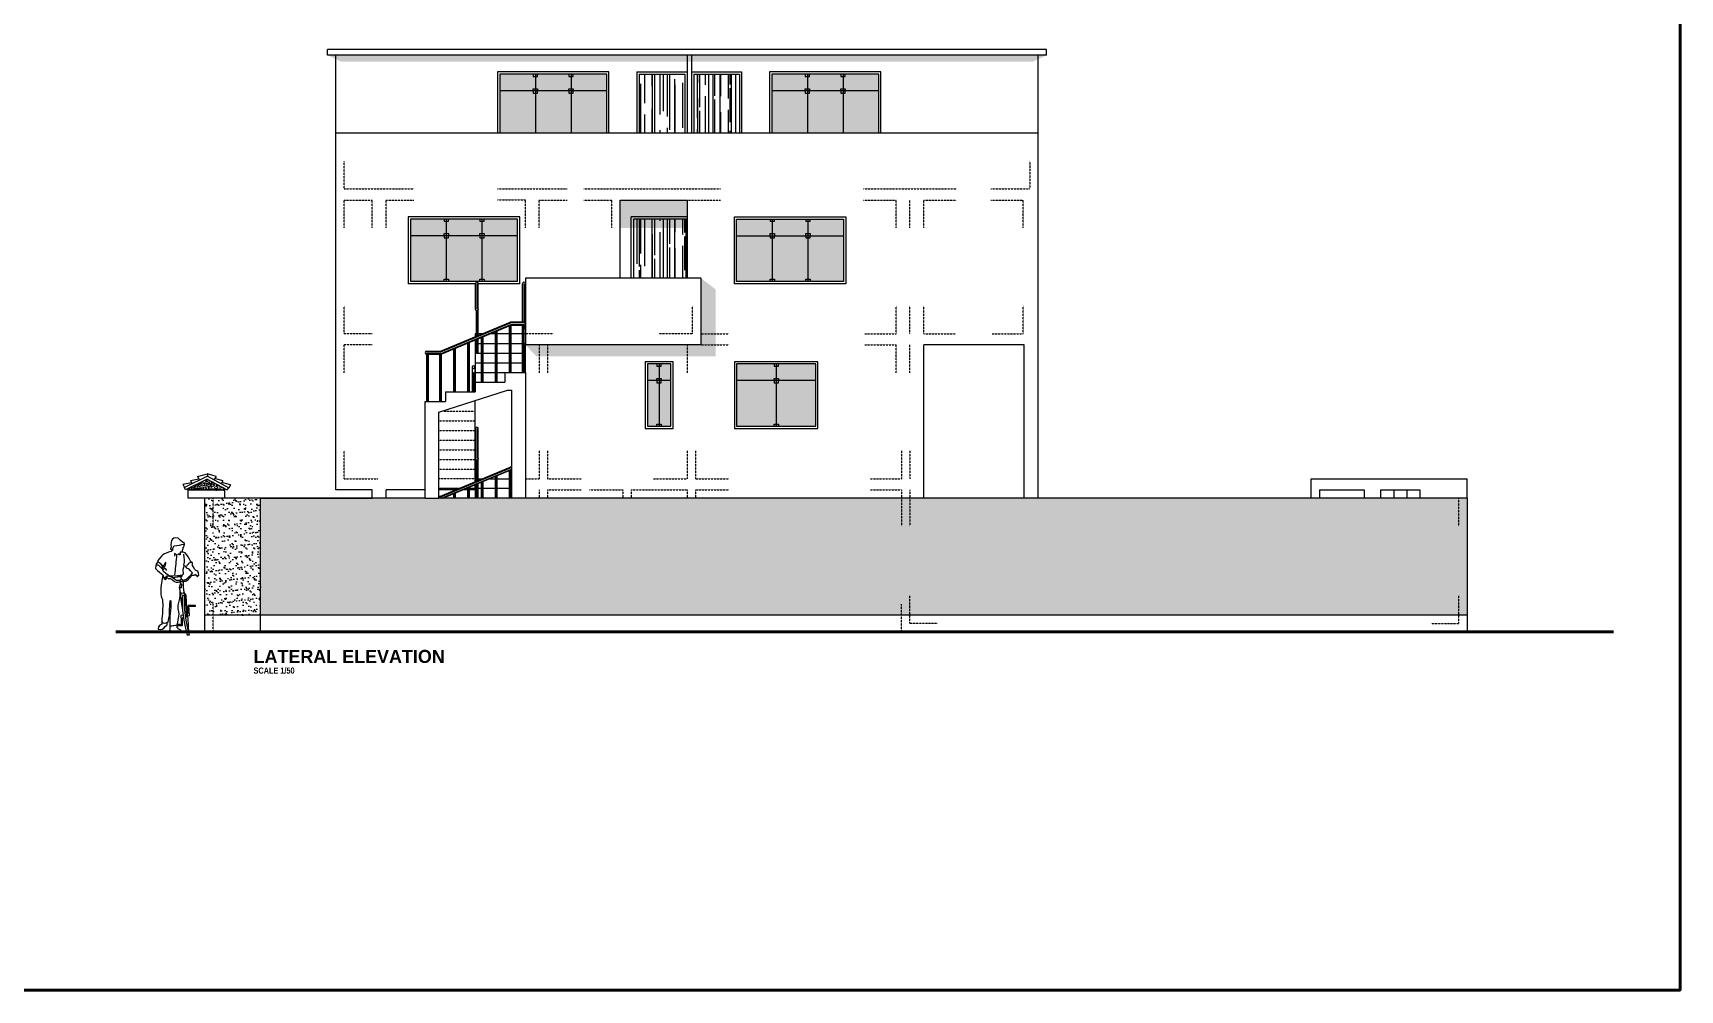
# Model space of a CAD drawing. Header units: millimetres. Extents: x -249630 to 95394, y -188036 to 109963.
# Drawn here: x -81461 to -44522, y 72463 to 93935 of the extents above; entities that cross this region are included whole.
import ezdxf

# ---------------------------------------------------------------- set-up
doc = ezdxf.new("R2010")
doc.units = ezdxf.units.MM
doc.linetypes.add('DASHED2', pattern=[9.525, 6.35, -3.175])
for name, color, linetype in [('02', 2, 'Continuous'), ('04', 4, 'Continuous'), ('05', 5, 'Continuous'), ('Layer1', 2, 'Continuous'), ('Layer11', 30, 'Continuous'), ('Layer2', 8, 'Continuous'), ('Layer3', 3, 'Continuous'), ('Layer8', 8, 'Continuous'), ('SOMBRA', 252, 'Continuous'), ('TEXTOS', 11, 'Continuous'), ('TITULOS', 180, 'Continuous'), ('VEREDA', 1, 'Continuous')]:
    doc.layers.add(name, color=color, linetype=linetype)
doc.layers.add('MUROS', color=6, linetype='Continuous', lineweight=60)
doc.styles.add('DESCRIPCION(E)', font='swisscbi.ttf', dxfattribs={"width": 1.1, "oblique": 15, "height": 0.15})
doc.styles.add('TITULOS(E)', font='swisscbi.ttf', dxfattribs={"oblique": 15, "height": 0.23})
pattern_1 = [(90, (-230894.77, -124783.75), (-254, 558.8), [3810, -508, 1270, -254]), (90, (-231021.77, -124445.93), (-337.82, -254), [762, -83.82, 1524, -190.5]), (90, (-231110.67, -124656.75), (-170.18, 1320.8), [2032, -355.6, 1016, -254])]
pattern_2 = [(37.5, (-230894.77, -124783.75), (-6.00012, 183.52996), [0, -144.78, 0, -161.925, 0, -154.78125]), (7.5, (-230894.77, -124783.75), (168.57123, 268.80941), [0, -78.105, 0, -130.4925, 0, -50.00625]), (327.5, (-231011.93, -124783.75), (296.62214, 0.53894), [0, -47.625, 0, -171.45, 0, -223.8375]), (317.5, (-231011.93, -124783.75), (286.33367, 83.5985), [0, -23.8125, 0, -112.395, 0, -128.5875])]

# ---------------------------------------------------------------- blocks, each defined once
blk = doc.blocks.new('A$C0E6A476C')
at = {"linetype": 'Continuous'}
for points in [[(0.472, 1.483), (0.483, 1.508), (0.488, 1.539), (0.493, 1.545), (0.494, 1.554), (0.495, 1.562), (0.496, 1.571), (0.5, 1.573), (0.504, 1.575), (0.509, 1.576), (0.513, 1.601), (0.519, 1.62), (0.522, 1.64), (0.479, 1.668), (0.442, 1.699), (0.406, 1.732), (0.36, 1.737), (0.326, 1.732), (0.302, 1.716), (0.287, 1.691), (0.279, 1.658), (0.277, 1.619), (0.28, 1.574), (0.275, 1.56), (0.271, 1.547), (0.266, 1.534), (0.282, 1.534), (0.289, 1.536), (0.296, 1.538), (0.303, 1.539), (0.303, 1.531), (0.303, 1.522), (0.303, 1.513), (0.297, 1.512), (0.291, 1.51), (0.285, 1.508), (0.284, 1.503), (0.283, 1.497), (0.282, 1.492), (0.23, 1.48), (0.19, 1.467), (0.158, 1.452), (0.131, 1.433), (0.105, 1.408), (0.076, 1.376), (0.042, 1.334), (0.041, 1.325), (0.04, 1.317), (0.039, 1.308), (0.014, 1.274), (0.003, 1.237), (0, 1.192), (0.017, 1.172), (0.036, 1.153), (0.07, 1.123), (0.132, 1.073), (0.126, 1.042), (0.119, 1.008), (0.113, 0.97), (0.107, 0.93), (0.101, 0.889), (0.097, 0.847), (0.095, 0.805), (0.095, 0.765), (0.097, 0.726), (0.103, 0.691), (0.113, 0.659), (0.126, 0.633), (0.128, 0.591), (0.129, 0.55), (0.129, 0.508), (0.128, 0.465), (0.126, 0.422), (0.123, 0.379), (0.12, 0.336), (0.116, 0.293), (0.111, 0.251), (0.114, 0.236), (0.114, 0.213), (0.111, 0.193), (0.077, 0.174), (0.052, 0.142), (0.045, 0.103), (0.086, 0.092), (0.119, 0.099), (0.147, 0.12), (0.173, 0.146), (0.203, 0.172), (0.206, 0.187), (0.208, 0.203), (0.211, 0.219), (0.216, 0.221), (0.221, 0.224), (0.227, 0.227), (0.233, 0.26), (0.239, 0.294), (0.245, 0.327), (0.25, 0.332), (0.25, 0.377), (0.251, 0.42), (0.253, 0.463), (0.255, 0.505), (0.258, 0.547), (0.262, 0.59), (0.264, 0.613), (0.274, 0.607), (0.275, 0.582), (0.276, 0.557), (0.277, 0.532), (0.272, 0.511), (0.272, 0.483), (0.27, 0.44), (0.265, 0.387), (0.259, 0.332), (0.256, 0.327), (0.257, 0.23), (0.258, 0.169), (0.257, 0.131), (0.256, 0.106), (0.253, 0.082), (0.293, 0.069), (0.335, 0.057), (0.377, 0.048), (0.421, 0.047), (0.464, 0.056), (0.453, 0.084), (0.432, 0.097), (0.403, 0.108), (0.405, 0.112), (0.407, 0.115), (0.409, 0.119), (0.401, 0.12), (0.394, 0.122), (0.388, 0.124), (0.388, 0.133), (0.388, 0.142), (0.388, 0.151), (0.393, 0.195), (0.405, 0.263), (0.426, 0.367), (0.417, 0.413), (0.408, 0.465), (0.409, 0.53), (0.414, 0.558), (0.437, 0.651), (0.443, 0.698), (0.445, 0.748), (0.442, 0.794), (0.436, 0.813), (0.428, 0.85), (0.444, 0.89), (0.455, 0.919)], [(0.303, 1.539), (0.316, 1.558), (0.324, 1.578), (0.33, 1.588), (0.34, 1.595), (0.384, 1.602), (0.428, 1.61), (0.474, 1.62), (0.519, 1.629)], [(0.664, 1.289), (0.635, 1.31), (0.611, 1.355), (0.586, 1.396), (0.56, 1.435), (0.532, 1.473), (0.494, 1.481), (0.472, 1.483), (0.445, 1.481), (0.443, 1.467), (0.442, 1.452), (0.44, 1.437), (0.436, 1.437), (0.433, 1.437), (0.43, 1.437), (0.428, 1.443), (0.426, 1.449), (0.424, 1.455), (0.409, 1.449), (0.401, 1.443), (0.393, 1.429)], [(0.229, 1.067), (0.183, 1.101), (0.143, 1.136), (0.119, 1.181), (0.099, 1.199), (0.075, 1.227), (0.056, 1.247), (0.043, 1.249), (0.031, 1.252), (0.018, 1.255)], [(0.119, 1.244), (0.095, 1.272), (0.068, 1.289), (0.045, 1.308)], [(0.124, 1.181), (0.137, 1.215), (0.141, 1.232), (0.142, 1.247), (0.137, 1.246), (0.132, 1.245), (0.126, 1.244), (0.12, 1.232), (0.114, 1.22), (0.108, 1.207)], [(0.203, 1.154), (0.188, 1.169), (0.173, 1.183), (0.158, 1.197), (0.15, 1.185), (0.142, 1.172), (0.134, 1.16)], [(0.158, 1.205), (0.177, 1.257), (0.184, 1.282), (0.185, 1.3), (0.175, 1.292), (0.162, 1.27), (0.151, 1.244)], [(0.224, 1.01), (0.265, 1.008), (0.305, 0.985), (0.343, 0.957), (0.372, 0.944), (0.39, 0.946), (0.409, 0.947), (0.427, 0.949), (0.493, 0.959), (0.51, 0.961), (0.528, 0.963), (0.546, 0.965), (0.57, 0.978), (0.585, 0.989), (0.598, 1.007), (0.656, 1.068), (0.66, 1.068), (0.685, 1.072), (0.709, 1.075), (0.709, 1.079), (0.709, 1.083), (0.709, 1.086), (0.719, 1.08), (0.725, 1.072), (0.741, 1.067), (0.742, 1.06), (0.744, 1.052), (0.746, 1.044), (0.751, 1.044), (0.774, 1.071), (0.773, 1.107), (0.762, 1.139), (0.723, 1.152), (0.702, 1.177), (0.687, 1.208), (0.664, 1.242), (0.664, 1.258), (0.664, 1.274), (0.664, 1.289), (0.636, 1.296), (0.618, 1.289), (0.593, 1.281), (0.584, 1.264), (0.568, 1.249), (0.556, 1.223)], [(0.348, 1.073), (0.352, 1.113), (0.356, 1.152), (0.36, 1.192), (0.364, 1.232), (0.368, 1.272), (0.372, 1.312), (0.377, 1.352), (0.381, 1.392), (0.385, 1.431), (0.371, 1.44), (0.357, 1.449), (0.343, 1.458), (0.339, 1.451), (0.338, 1.439), (0.34, 1.413)], [(0.488, 0.981), (0.52, 0.987), (0.538, 0.992), (0.556, 0.999), (0.592, 1.033), (0.64, 1.077), (0.664, 1.113), (0.644, 1.129), (0.629, 1.145), (0.606, 1.175), (0.564, 1.198), (0.541, 1.226), (0.509, 1.244), (0.503, 1.21), (0.498, 1.192), (0.49, 1.173), (0.492, 1.144), (0.494, 1.115), (0.496, 1.086), (0.478, 1.071), (0.462, 1.066), (0.44, 1.065), (0.44, 1.06), (0.44, 1.054), (0.44, 1.049)], [(0.509, 1.249), (0.521, 1.302), (0.522, 1.347), (0.516, 1.392), (0.509, 1.445)], [(0.132, 1.073), (0.14, 1.065), (0.142, 1.036), (0.156, 1.007), (0.18, 0.992), (0.186, 0.996), (0.164, 1.012), (0.161, 1.032), (0.169, 1.013), (0.189, 1), (0.193, 1.005), (0.178, 1.015), (0.17, 1.036), (0.181, 1.018), (0.199, 1.009), (0.205, 1.015), (0.185, 1.025), (0.182, 1.042), (0.192, 1.025), (0.207, 1.019), (0.212, 1.023), (0.195, 1.034), (0.195, 1.054), (0.198, 1.06), (0.213, 1.054)], [(0.44, 0.976), (0.419, 0.975), (0.398, 0.974), (0.377, 0.973), (0.338, 0.999), (0.296, 1.027), (0.254, 1.048), (0.213, 1.054)], [(0.229, 1.067), (0.245, 1.061), (0.262, 1.05), (0.262, 1.044)], [(0.245, 1.061), (0.256, 1.06), (0.275, 1.058), (0.311, 1.059), (0.393, 1.065), (0.398, 1.065), (0.41, 1.065), (0.422, 1.065), (0.435, 1.065)], [(0.296, 1.027), (0.345, 1.032), (0.395, 1.041), (0.451, 1.044), (0.458, 1.007), (0.458, 0.986)], [(0.427, 0.949), (0.467, 0.907), (0.461, 0.838)], [(0.435, 1.065), (0.44, 1.065)], [(0.488, 0.981), (0.483, 0.986), (0.449, 0.986), (0.44, 0.976), (0.451, 0.957), (0.483, 0.955), (0.488, 0.981)], [(0.451, 1.044), (0.479, 1.052), (0.478, 1.071)], [(0.493, 0.959), (0.498, 0.853), (0.51, 0.766)], [(0.461, 0.838), (0.431, 0.857)], [(0.457, 0.757), (0.443, 0.698), (0.486, 0.442)], [(0.457, 0.757), (0.444, 0.766)], [(0.481, 0.535), (0.454, 0.698), (0.465, 0.748), (0.505, 0.755), (0.538, 0.704), (0.556, 0.331), (0.567, 0.331), (0.549, 0.708), (0.51, 0.766)], [(0.596, 0.049), (0.587, 0.286), (0.525, 0.707)], [(0.495, 0.354), (0.457, 0.345), (0.467, 0.169), (0.485, 0.167), (0.484, 0.287), (0.488, 0.311), (0.5, 0.311)], [(0.578, 0.341), (0.609, 0.348), (0.598, 0.525), (0.581, 0.527), (0.582, 0.406), (0.578, 0.382), (0.573, 0.382)], [(0.211, 0.219), (0.185, 0.206), (0.157, 0.204), (0.133, 0.213), (0.129, 0.221), (0.114, 0.224)], [(0.39, 0.179), (0.361, 0.169), (0.328, 0.161), (0.315, 0.159), (0.291, 0.156), (0.257, 0.152)], [(0.392, 0.188), (0.462, 0.188), (0.462, 0.159), (0.389, 0.159)]]:
    blk.add_lwpolyline(points, dxfattribs=at)
blk.add_lwpolyline([(0.483, 0.704, 0.08323), (0.566, 0), (0.61, 0, -0.085326), (0.525, 0.707)], format="xyb", close=True, dxfattribs=at)
blk.add_lwpolyline([(0.604, 0.534), (0.714, 0.534), (0.714, 0.506), (0.604, 0.506)], close=True, dxfattribs=at)

msp = doc.modelspace()

# ---------------------------------------------------------------- hatches: boundary and pattern name
at = {"layer": 'Layer2'}
h = msp.add_hatch(dxfattribs=at)
h.set_pattern_fill('AR-RROOF', color=256, scale=10, angle=90, style=0)
h.set_pattern_definition(pattern_1)
h.paths.add_polyline_path([(-66842.242, 93009.848), (-67867.242, 93009.848), (-67867.242, 91684.848), (-66842.242, 91684.848)])
h.paths.add_polyline_path([(-66642.242, 91684.848), (-65617.242, 91684.848), (-65617.242, 93009.848), (-66642.242, 93009.848)])
h = msp.add_hatch(dxfattribs=at)
h.set_pattern_fill('AR-RROOF', color=256, scale=10, angle=90, style=0)
h.set_pattern_definition(pattern_1)
h.paths.add_polyline_path([(-66792.242, 89759.848), (-67992.242, 89759.848), (-67992.242, 88434.848), (-66792.242, 88434.848)])
h = msp.add_hatch(dxfattribs=at)
h.set_pattern_fill('AR-CONC', color=256, scale=0.5, style=0)
h.set_pattern_definition([(50, (-230894.774, -124783.75), (91.092334, -7.969543), [9.525, -104.775]), (355, (-230894.77, -124783.75), (-17.621413, 95.52832), [7.62, -83.82]), (100.451, (-230887.18, -124784.41), (73.47125, 87.558344), [8.095, -89.045]), (46.1842, (-230894.77, -124758.35), (135.53952, -21.021164), [14.2875, -157.1625]), (96.6356, (-230883.48, -124760.1), (118.70212, 123.71278), [12.1425, -133.5675]), (351.184, (-230894.77, -124758.35), (118.7023, 123.71256), [11.43, -125.73]), (21, (-230882.074, -124764.7), (75.80744, -51.13276), [9.525, -104.775]), (326, (-230882.07, -124764.7), (30.901014, 92.093983), [7.62, -83.82]), (71.4514, (-230875.76, -124768.96), (106.708245, 40.96143), [8.095, -89.045]), (37.5, (-230894.774, -124783.747), (1.5443016, 42.2775194), [0, -82.804, 0, -85.09, 0, -84.1375]), (7.5, (-230894.774, -124783.747), (33.409831, 50.0902874), [0, -48.514, 0, -80.899, 0, -32.0675]), (327.5, (-230923.095, -124783.747), (67.7952976, -2.864372), [0, -31.75, 0, -99.06, 0, -131.445]), (317.5, (-230935.795, -124783.747), (74.064591, 12.713246), [0, -41.275, 0, -65.786, 0, -93.345])])
h.paths.add_polyline_path([(-77550.235, 83924.599), (-77979.742, 83714.027), (-77979.742, 83679.051), (-77167.242, 83679.051), (-77167.242, 83716.152)])
h = msp.add_hatch(dxfattribs=at)
h.set_pattern_fill('AR-SAND', color=256, scale=3.75, style=0)
h.set_pattern_definition(pattern_2)
h.paths.add_polyline_path([(-76354.742, 83497.348), (-77604.742, 83497.348), (-77604.742, 80872.348), (-76354.742, 80872.348)])
h = msp.add_hatch(dxfattribs=at)
h.set_pattern_fill('AR-SAND', color=256, scale=3.75, style=0)
h.set_pattern_definition(pattern_2)
h.paths.add_polyline_path([(-49292.242, 83497.348), (-76354.742, 83497.348), (-76354.742, 80872.348), (-49292.242, 80872.348)])
at = {"layer": 'SOMBRA'}
for color, points in [(252, [(-58729.742, 93434.848), (-74854.742, 93434.848), (-74549.653, 93291.745), (-59034.831, 93291.745)]), (256, [(-66792.242, 90184.848), (-68292.242, 90184.848), (-68292.242, 89559.848), (-66792.242, 89559.848)])]:
    msp.add_hatch(color=color, dxfattribs=at).paths.add_polyline_path(points)
h = msp.add_hatch(color=8, dxfattribs=at)
h.set_gradient(color1=(122, 133, 132), one_color=1, tint=1, name='INVCURVED')
h.paths.add_polyline_path([(-70192.242, 93009.848), (-70992.242, 93009.848), (-70992.242, 91684.848), (-70192.242, 91684.848)])
h.paths.add_polyline_path([(-69392.242, 93009.848), (-70192.242, 93009.848), (-70192.242, 91684.848), (-69392.242, 91684.848)])
h.paths.add_polyline_path([(-68592.242, 93009.848), (-69392.242, 93009.848), (-69392.242, 91684.848), (-68592.242, 91684.848)])
h = msp.add_hatch(color=8, dxfattribs=at)
h.set_gradient(color1=(122, 133, 132), one_color=1, tint=1, name='INVCURVED')
h.paths.add_polyline_path([(-64092.242, 93009.848), (-64892.242, 93009.848), (-64892.242, 91684.848), (-64092.242, 91684.848)])
h.paths.add_polyline_path([(-63292.242, 93009.848), (-64092.242, 93009.848), (-64092.242, 91684.848), (-63292.242, 91684.848)])
h.paths.add_polyline_path([(-62492.242, 93009.848), (-63292.242, 93009.848), (-63292.242, 91684.848), (-62492.242, 91684.848)])
h = msp.add_hatch(color=8, dxfattribs=at)
h.set_gradient(color1=(122, 133, 132), one_color=1, tint=1, name='INVCURVED')
h.paths.add_polyline_path([(-72240.992, 89384.848), (-72240.992, 89433.598), (-72192.242, 89433.598), (-72192.242, 89711.098), (-72240.992, 89711.098), (-72240.992, 89759.848), (-72992.242, 89759.848), (-72992.242, 89384.848)])
h.paths.add_polyline_path([(-71440.992, 89384.848), (-71440.992, 89433.598), (-71392.242, 89433.598), (-71392.242, 89711.098), (-71440.992, 89711.098), (-71440.992, 89759.848), (-72143.492, 89759.848), (-72143.492, 89711.098), (-72192.242, 89711.098), (-72192.242, 89433.598), (-72143.492, 89433.598), (-72143.492, 89384.848)])
h.paths.add_polyline_path([(-70592.242, 89384.848), (-70592.242, 89759.848), (-71343.492, 89759.848), (-71343.492, 89711.098), (-71392.242, 89711.098), (-71392.242, 89433.598), (-71343.492, 89433.598), (-71343.492, 89384.848)])
h.paths.add_polyline_path([(-71392.242, 88408.598), (-71343.492, 88408.598), (-71343.492, 88359.848), (-70592.242, 88359.848), (-70592.242, 89384.848), (-71343.492, 89384.848), (-71343.492, 89336.098), (-71392.242, 89336.098)])
h.paths.add_polyline_path([(-71392.242, 89336.098), (-71440.992, 89336.098), (-71440.992, 89384.848), (-72143.492, 89384.848), (-72143.492, 89336.098), (-72192.242, 89336.098), (-72192.242, 88408.598), (-72143.492, 88408.598), (-72143.492, 88359.848), (-71440.992, 88359.848), (-71440.992, 88408.598), (-71392.242, 88408.598)])
h.paths.add_polyline_path([(-72992.242, 88359.848), (-72240.992, 88359.848), (-72240.992, 88408.598), (-72192.242, 88408.598), (-72192.242, 89336.098), (-72240.992, 89336.098), (-72240.992, 89384.848), (-72992.242, 89384.848)])
h = msp.add_hatch(color=8, dxfattribs=at)
h.set_gradient(color1=(122, 133, 132), one_color=1, tint=1, name='INVCURVED')
h.paths.add_polyline_path([(-64879.742, 89759.848), (-65679.742, 89759.848), (-65679.742, 88359.848), (-64879.742, 88359.848)])
h.paths.add_polyline_path([(-64079.742, 89759.848), (-64879.742, 89759.848), (-64879.742, 88359.848), (-64079.742, 88359.848)])
h.paths.add_polyline_path([(-63279.742, 89759.848), (-64079.742, 89759.848), (-64079.742, 88359.848), (-63279.742, 88359.848)])
h = msp.add_hatch(color=256, dxfattribs=at)
h.paths.add_polyline_path([(-66149.864, 88181.829), (-66479.742, 88434.848), (-66479.742, 87184.848), (-66149.864, 87184.848)])
h.paths.add_polyline_path([(-66149.864, 87184.848), (-66479.742, 87184.848), (-66479.742, 86934.848), (-66149.864, 86934.848)])
h.paths.add_polyline_path([(-66149.864, 86934.848), (-66479.742, 86934.848), (-66792.242, 86934.848), (-66792.242, 86681.829), (-66149.864, 86681.829)])
h.paths.add_polyline_path([(-66792.242, 86934.848), (-69917.242, 86934.848), (-69917.242, 86681.829), (-66792.242, 86681.829)])
h.paths.add_polyline_path([(-69917.242, 86934.848), (-70104.742, 86934.848), (-70104.742, 86681.829), (-69917.242, 86681.829)])
h.paths.add_polyline_path([(-70104.742, 86934.848), (-70417.242, 86934.848), (-70168.464, 86681.829), (-70104.742, 86681.829)])
h = msp.add_hatch(color=8, dxfattribs=at)
h.set_gradient(color1=(122, 133, 132), one_color=1, tint=1, name='INVCURVED')
h.paths.add_polyline_path([(-67417.242, 86509.848), (-67679.742, 86509.848), (-67679.742, 85109.848), (-67417.242, 85109.848)])
h.paths.add_polyline_path([(-67154.742, 86509.848), (-67417.242, 86509.848), (-67417.242, 85109.848), (-67154.742, 85109.848)])
h = msp.add_hatch(color=8, dxfattribs=at)
h.set_gradient(color1=(122, 133, 132), one_color=1, tint=1, name='INVCURVED')
h.paths.add_polyline_path([(-64792.242, 86509.848), (-65679.742, 86509.848), (-65679.742, 85109.848), (-64792.242, 85109.848)])
h.paths.add_polyline_path([(-63904.742, 86509.848), (-64792.242, 86509.848), (-64792.242, 85109.848), (-63904.742, 85109.848)])

# ---------------------------------------------------------------- linework, layer by layer
at = {"layer": '02'}
for points in [[(-71523.492, 87184.848), (-71542.242, 87184.848), (-71542.242, 87115.581)], [(-71375.735, 87184.848), (-71485.992, 87184.848)], [(-71085.992, 87184.848), (-71213.013, 87184.848)], [(-70773.492, 87184.848), (-71048.492, 87184.848)], [(-70479.742, 87184.848), (-70735.992, 87184.848)], [(-70417.242, 87184.848), (-70442.242, 87184.848)], [(-71542.242, 87047.889), (-71542.242, 86990.581)], [(-71542.242, 86990.581), (-71542.242, 86101.514)], [(-71542.242, 86968.181), (-71523.492, 86968.181)], [(-71485.992, 86968.181), (-71398.492, 86968.181)], [(-71360.992, 86968.181), (-71085.992, 86968.181)], [(-71048.492, 86968.181), (-70773.492, 86968.181)], [(-70735.992, 86968.181), (-70479.742, 86968.181)], [(-70442.242, 86968.181), (-70417.242, 86968.181)], [(-70417.242, 86318.181), (-70417.242, 86934.848)], [(-71542.242, 86751.514), (-71398.492, 86751.514)], [(-71542.242, 86534.848), (-71398.492, 86534.848)], [(-71360.992, 86751.514), (-71085.992, 86751.514)], [(-71360.992, 86534.848), (-71085.992, 86534.848)], [(-71048.492, 86751.514), (-70773.492, 86751.514)], [(-71048.492, 86534.848), (-70773.492, 86534.848)], [(-70735.992, 86751.514), (-70479.742, 86751.514)], [(-70735.992, 86534.848), (-70479.742, 86534.848)], [(-70442.242, 86751.514), (-70417.242, 86751.514)], [(-70442.242, 86534.848), (-70417.242, 86534.848)], [(-71542.242, 86318.181), (-71398.492, 86318.181)], [(-71360.992, 86318.181), (-71085.992, 86318.181)], [(-71048.492, 86318.181), (-70874.273, 86318.181)]]:
    msp.add_lwpolyline(points, dxfattribs=at)
at = {"layer": '04'}
for p, q in [((-74667.242, 86934.848), (-74667.242, 91684.848)), ((-58917.242, 87184.848), (-58917.242, 91684.848)), ((-74667.242, 85247.348), (-74667.242, 86934.848)), ((-61479.742, 83497.348), (-61479.742, 86934.848)), ((-59229.742, 83497.348), (-59229.742, 86934.848)), ((-58917.242, 83497.348), (-58917.242, 86934.848)), ((-74667.242, 83684.848), (-74667.242, 85247.348)), ((-73854.742, 83497.348), (-73854.742, 83684.848)), ((-73542.242, 83497.348), (-73542.242, 83684.848))]:
    msp.add_line(p, q, dxfattribs=at)
for points in [[(-58917.242, 91684.848), (-74667.242, 91684.848)], [(-68292.242, 88434.848), (-68292.242, 90184.848), (-66792.242, 90184.848), (-66792.242, 88434.848)], [(-68292.242, 89559.848), (-68292.242, 90184.848)], [(-68292.242, 90184.848), (-67667.242, 90184.848)], [(-58917.242, 86934.848), (-58917.242, 87184.848)], [(-59229.742, 86934.848), (-61479.742, 86934.848)], [(-76354.742, 83497.348), (-77604.742, 83497.348)], [(-73854.742, 83684.848), (-74667.242, 83684.848)], [(-72667.242, 83684.848), (-73542.242, 83684.848)], [(-71976.697, 83684.848), (-72354.742, 83684.848)], [(-71710.992, 83684.848), (-71813.975, 83684.848)], [(-71542.242, 83684.848), (-71673.492, 83684.848)]]:
    msp.add_lwpolyline(points, dxfattribs=at)
at = {"layer": '05'}
for p, q in [((-76354.742, 83497.348), (-73854.742, 83497.348)), ((-72667.242, 83497.348), (-76354.742, 83497.348)), ((-70729.742, 83497.348), (-72354.742, 83497.348)), ((-49292.242, 83497.348), (-70417.242, 83497.348))]:
    msp.add_line(p, q, dxfattribs=at)
for points in [[(-66479.742, 88434.848), (-66479.742, 86934.848), (-70417.242, 86934.848)], [(-66479.742, 88434.848), (-70417.242, 88434.848)], [(-70417.242, 88434.848), (-70417.242, 86934.848)], [(-66479.742, 88434.848), (-66479.742, 86934.848)], [(-71542.242, 86101.514), (-70874.273, 86101.514)], [(-71542.242, 86101.514), (-71542.242, 85884.848)], [(-70874.273, 86318.181), (-70874.273, 86101.514)], [(-70874.273, 86318.181), (-70417.242, 86318.181)], [(-70417.242, 86318.181), (-70417.242, 83497.348)], [(-72354.742, 83497.348), (-72354.742, 85424.183), (-70816.422, 85923.162)], [(-72210.211, 85884.848), (-71542.242, 85884.848)], [(-72210.211, 85884.848), (-72210.211, 85668.181)], [(-70816.422, 85923.162), (-70729.742, 85923.162), (-70729.742, 83497.348)], [(-72667.242, 83497.348), (-72667.242, 85668.181)], [(-72667.242, 85668.181), (-72210.211, 85668.181)], [(-49292.242, 83497.348), (-49292.242, 80497.348)]]:
    msp.add_lwpolyline(points, dxfattribs=at)
at = {"layer": 'Layer1'}
for p, q in [((-74667.242, 91684.848), (-74667.242, 93434.848)), ((-66792.242, 93434.848), (-66792.242, 91684.848)), ((-66692.242, 93434.848), (-66692.242, 91684.848)), ((-68542.242, 93059.848), (-71042.242, 93059.848)), ((-71042.242, 93059.848), (-71042.242, 91684.848)), ((-68542.242, 91684.848), (-68542.242, 93059.848)), ((-67917.242, 93059.848), (-67917.242, 91684.848)), ((-65567.242, 93059.848), (-65567.242, 91684.848)), ((-62442.242, 93059.848), (-64942.242, 93059.848)), ((-64942.242, 93059.848), (-64942.242, 91684.848)), ((-62442.242, 91684.848), (-62442.242, 93059.848)), ((-70542.242, 89809.848), (-73042.242, 89809.848)), ((-73042.242, 89809.848), (-73042.242, 88309.848)), ((-70542.242, 88309.848), (-70542.242, 89809.848)), ((-65729.742, 88309.848), (-65729.742, 89809.848)), ((-65729.742, 89809.848), (-63229.742, 89809.848)), ((-63229.742, 89809.848), (-63229.742, 88309.848)), ((-71535.992, 88309.848), (-73042.242, 88309.848)), ((-70542.242, 88309.848), (-71473.492, 88309.848)), ((-63229.742, 88309.848), (-65729.742, 88309.848)), ((-67104.742, 86559.848), (-67729.742, 86559.848)), ((-67729.742, 86559.848), (-67729.742, 85059.848)), ((-67104.742, 85059.848), (-67104.742, 86559.848)), ((-63854.742, 86559.848), (-65729.742, 86559.848)), ((-65729.742, 86559.848), (-65729.742, 85059.848)), ((-63854.742, 85059.848), (-63854.742, 86559.848)), ((-67729.742, 85059.848), (-67104.742, 85059.848)), ((-65729.742, 85059.848), (-63854.742, 85059.848))]:
    msp.add_line(p, q, dxfattribs=at)
for points in [[(-58917.242, 91684.848), (-58917.242, 93434.848)], [(-67917.242, 93059.848), (-66792.242, 93059.848)], [(-66692.242, 93059.848), (-65567.242, 93059.848)], [(-74567.242, 91684.848), (-74667.242, 91684.848)], [(-58917.242, 91684.848), (-59017.242, 91684.848)], [(-68042.242, 88434.848), (-68042.242, 89809.848)], [(-66792.242, 89809.848), (-68042.242, 89809.848)]]:
    msp.add_lwpolyline(points, dxfattribs=at)
at = {"layer": 'Layer11'}
for p, q in [((-72317.242, 86793.181), (-70754.742, 87443.181)), ((-72304.76, 86730.681), (-70742.26, 87380.681)), ((-70742.26, 87380.681), (-70448.492, 87380.681)), ((-72635.992, 86793.181), (-72317.242, 86793.181)), ((-72635.992, 86730.681), (-72304.76, 86730.681)), ((-72629.742, 85668.181), (-72629.742, 86730.681)), ((-72592.242, 85668.181), (-72592.242, 86730.681)), ((-72335.992, 85668.181), (-72335.992, 86730.681))]:
    msp.add_line(p, q, dxfattribs=at)
for points in [[(-71085.992, 86101.514), (-71085.992, 87237.689)], [(-71048.492, 86101.514), (-71048.492, 87253.289)], [(-70773.492, 86318.181), (-70773.492, 87367.689)], [(-70448.492, 87443.181), (-70754.742, 87443.181)], [(-70735.992, 86318.181), (-70735.992, 87380.681)], [(-70479.742, 86318.181), (-70479.742, 87380.681)], [(-70442.242, 86318.181), (-70442.242, 87380.681)], [(-72023.492, 85884.848), (-72023.492, 86847.689)], [(-71985.992, 85884.848), (-71985.992, 86863.289)], [(-71710.992, 85884.848), (-71710.992, 86977.689)], [(-71673.492, 85884.848), (-71673.492, 86993.289)], [(-71398.492, 86101.514), (-71398.492, 87107.689)], [(-71360.992, 86101.514), (-71360.992, 87123.289)], [(-72298.492, 85668.181), (-72298.492, 86733.289)], [(-72354.742, 83543.181), (-72317.242, 83543.181), (-70754.742, 84193.181)], [(-72264.696, 83497.348), (-70742.26, 84130.681), (-70729.742, 84130.681)], [(-71398.492, 83497.348), (-71398.492, 83857.689)], [(-71360.992, 83497.348), (-71360.992, 83873.289)], [(-71085.992, 83497.348), (-71085.992, 83987.689)], [(-71048.492, 83497.348), (-71048.492, 84003.289)], [(-70773.492, 83497.348), (-70773.492, 84117.689)], [(-70729.742, 84193.181), (-70754.742, 84193.181)], [(-70735.992, 83497.348), (-70735.992, 84130.681)], [(-72023.492, 83497.348), (-72023.492, 83597.689)], [(-71985.992, 83497.348), (-71985.992, 83613.289)], [(-71710.992, 83497.348), (-71710.992, 83727.689)], [(-71673.492, 83497.348), (-71673.492, 83743.289)]]:
    msp.add_lwpolyline(points, dxfattribs=at)
for centre, start, end in [((-70448.492, 87411.931), 270, 90), ((-72635.992, 86761.931), 90, 270)]:
    msp.add_arc(centre, 31.25, start, end, dxfattribs=at)
at = {"layer": 'Layer2'}
for p, q in [((-72312.441, 86781.64), (-70749.941, 87431.64)), ((-72307.257, 86743.181), (-70744.757, 87393.181)), ((-70744.757, 87393.181), (-70448.492, 87393.181)), ((-72635.992, 86780.681), (-72317.242, 86780.681)), ((-72635.992, 86743.181), (-72307.257, 86743.181)), ((-72610.992, 85668.181), (-72610.992, 86730.681)), ((-77548.837, 83990.199), (-78064.918, 83737.184)), ((-77550.235, 83924.599), (-78039.26, 83684.848)), ((-77928.418, 83893.076), (-77742.635, 83931.484)), ((-77928.418, 83893.076), (-77893.251, 83821.346)), ((-77769.198, 83980.659), (-77548.201, 84040.532)), ((-77769.198, 83980.659), (-77727.134, 83902.787)), ((-77550.235, 83924.599), (-77107.576, 83683.679)), ((-77548.837, 83990.199), (-77071.209, 83730.247)), ((-77548.201, 84040.532), (-77548.296, 83990.465)), ((-77355.259, 83984.193), (-77548.201, 84040.532)), ((-77355.259, 83984.193), (-77400.359, 83908.039)), ((-77199.615, 83890.402), (-77383.739, 83936.103)), ((-77199.615, 83890.402), (-77237.581, 83820.114)), ((-78098.203, 83809.837), (-77906.989, 83849.367)), ((-78098.203, 83809.837), (-78063.036, 83738.106)), ((-78039.26, 83684.848), (-78064.918, 83737.184)), ((-77979.742, 83497.348), (-77979.742, 83714.027)), ((-77604.742, 83497.348), (-77979.742, 83497.348)), ((-77033.242, 83800.535), (-77222.75, 83847.572)), ((-77167.242, 83716.152), (-77167.242, 83497.348)), ((-77106.664, 83684.848), (-77071.209, 83730.247)), ((-77033.242, 83800.535), (-77071.209, 83730.247))]:
    msp.add_line(p, q, dxfattribs=at)
for points in [[(-71523.492, 87761.931), (-71523.492, 88309.848)], [(-71486.434, 87762.256), (-71485.992, 88309.856)], [(-70467.242, 87443.181), (-70467.242, 88309.848)], [(-70429.742, 87436.931), (-70429.742, 88309.848)], [(-71504.742, 87705.681), (-71504.742, 87131.181)], [(-71067.242, 86101.514), (-71067.242, 87245.489)], [(-70448.492, 87430.681), (-70754.742, 87430.681)], [(-70754.742, 86318.181), (-70754.742, 87375.489)], [(-70460.992, 86318.181), (-70460.992, 87380.681)], [(-72004.742, 85884.848), (-72004.742, 86855.489)], [(-71692.242, 85884.848), (-71692.242, 86985.489)], [(-71504.742, 87063.489), (-71504.742, 86751.514)], [(-71379.742, 86101.514), (-71379.742, 87115.489)], [(-72317.242, 85668.181), (-72317.242, 86730.681)], [(-71579.742, 86290.377), (-71579.742, 85884.848)], [(-71523.492, 84403.598), (-71523.492, 85059.848)], [(-71486.434, 84403.923), (-71485.992, 85059.856)], [(-71504.742, 84347.348), (-71504.742, 83881.181)], [(-72354.742, 83530.681), (-72314.745, 83530.681), (-70749.941, 84181.64)], [(-72297.241, 83497.348), (-70744.757, 84143.181), (-70729.742, 84143.181)], [(-71379.742, 83497.348), (-71379.742, 83865.489)], [(-71067.242, 83497.348), (-71067.242, 83995.489)], [(-70729.742, 84180.681), (-70754.742, 84180.681)], [(-70754.742, 83497.348), (-70754.742, 84125.489)], [(-77167.242, 83679.051), (-77979.742, 83679.051)], [(-72004.742, 83497.348), (-72004.742, 83605.489)], [(-71692.242, 83497.348), (-71692.242, 83735.489)], [(-71504.742, 83813.489), (-71504.742, 83501.514)]]:
    msp.add_lwpolyline(points, dxfattribs=at)
msp.add_arc((-71579.742, 86436.931), 31.25, 180, 0, dxfattribs=at)
at = {"layer": 'Layer3'}
for p, q in [((-71542.242, 83865.581), (-71542.242, 85687.731)), ((-77604.742, 80497.348), (-77604.742, 83497.348)), ((-71542.242, 83718.181), (-71542.242, 83797.889))]:
    msp.add_line(p, q, dxfattribs=at)
for points in [[(-58729.742, 93559.848), (-74854.742, 93559.848)], [(-74854.742, 93434.848), (-74854.742, 93559.848)], [(-58729.742, 93434.848), (-58729.742, 93559.848)], [(-58729.742, 93434.848), (-74854.742, 93434.848)], [(-71896.569, 83718.181), (-72354.742, 83718.181)], [(-71710.992, 83718.181), (-71733.847, 83718.181)], [(-71542.242, 83718.181), (-71673.492, 83718.181)]]:
    msp.add_lwpolyline(points, dxfattribs=at)
at = {"layer": 'Layer8'}
for p, q in [((-52792.242, 83497.348), (-52792.242, 83934.848)), ((-49292.242, 83497.348), (-49292.242, 83934.848)), ((-76354.742, 80497.348), (-76354.742, 83497.348)), ((-51229.742, 83497.348), (-51229.742, 83684.848)), ((-51229.742, 83684.848), (-50354.742, 83684.848)), ((-50354.742, 83684.848), (-50354.742, 83497.348))]:
    msp.add_line(p, q, dxfattribs=at)
at = {"layer": 'Layer8', "linetype": 'DASHED2', "ltscale": 0.025}
for points in [[(-74479.742, 90434.848), (-74479.742, 91059.848)], [(-59104.742, 91059.848), (-59104.742, 90434.848)], [(-74479.742, 90434.848), (-72917.242, 90434.848)], [(-74479.742, 90184.848), (-73854.742, 90184.848)], [(-74479.742, 89559.848), (-74479.742, 90184.848)], [(-73854.742, 89559.848), (-73854.742, 90184.848)], [(-73542.242, 89559.848), (-73542.242, 90184.848)], [(-73542.242, 90181.971), (-72917.242, 90181.971)], [(-71042.242, 90434.848), (-69479.742, 90434.848)], [(-71042.242, 90187.724), (-70417.242, 90187.724)], [(-70417.242, 89559.848), (-70417.242, 90184.848)], [(-70104.742, 89559.848), (-70104.742, 90184.848)], [(-70104.742, 90184.848), (-69479.742, 90184.848)], [(-69104.742, 90434.848), (-66042.242, 90434.848)], [(-69104.742, 90184.848), (-68479.742, 90184.848)], [(-68479.742, 89559.848), (-68479.742, 90184.848)], [(-66792.242, 90184.848), (-66042.242, 90184.848)], [(-62832.527, 90434.848), (-60751.956, 90434.848)], [(-62832.527, 90184.848), (-62104.742, 90184.848)], [(-62104.742, 89559.848), (-62104.742, 90184.848)], [(-61792.242, 89559.848), (-61792.242, 90184.848)], [(-61479.742, 89559.848), (-61479.742, 90184.848)], [(-61479.742, 90184.848), (-60751.956, 90184.848)], [(-59979.742, 90434.848), (-59104.742, 90434.848)], [(-59979.742, 90184.848), (-59251.956, 90184.848)], [(-59251.956, 89559.848), (-59251.956, 90184.848)], [(-74479.742, 87184.848), (-74479.742, 87809.848)], [(-66667.242, 87184.848), (-66667.242, 87809.848)], [(-62104.742, 87184.848), (-62104.742, 87809.848)], [(-61792.242, 87184.848), (-61792.242, 87809.848)], [(-61479.742, 87184.848), (-61479.742, 87809.848)], [(-59251.956, 87184.848), (-59251.956, 87809.848)], [(-73854.742, 87184.848), (-74479.742, 87184.848)], [(-69792.242, 87184.848), (-70417.242, 87184.848)], [(-66667.242, 87184.848), (-67417.242, 87184.848)], [(-66479.742, 87184.848), (-65854.742, 87184.848)], [(-62803.501, 87184.848), (-62104.742, 87184.848)], [(-61479.742, 87184.848), (-60780.983, 87184.848)], [(-59950.715, 87184.848), (-59251.956, 87184.848)], [(-74479.742, 86309.848), (-74479.742, 86934.848)], [(-73854.742, 86934.848), (-74479.742, 86934.848)], [(-70104.742, 86934.848), (-70104.742, 86309.848)], [(-69917.242, 86934.848), (-69917.242, 86309.848)], [(-66792.242, 86934.848), (-66792.242, 86309.848)], [(-66479.742, 86934.848), (-65854.742, 86934.848)], [(-62803.501, 86934.848), (-62104.742, 86934.848)], [(-62104.742, 86309.848), (-62104.742, 86934.848)], [(-61792.242, 86309.848), (-61792.242, 86934.848)], [(-61479.742, 86309.848), (-61479.742, 86934.848)], [(-72270.48, 85451.514), (-71542.242, 85451.514)], [(-72354.742, 85234.848), (-71542.242, 85234.848)], [(-72354.742, 85018.181), (-71542.242, 85018.181)], [(-72354.742, 84801.514), (-71542.242, 84801.514)], [(-74479.742, 83934.848), (-74479.742, 84559.848)], [(-72354.742, 84584.848), (-71542.242, 84584.848)], [(-72354.742, 84368.181), (-71542.242, 84368.181)], [(-70104.742, 84559.848), (-70104.742, 83934.848)], [(-69917.242, 84559.848), (-69917.242, 83934.848)], [(-66792.242, 84559.848), (-66792.242, 83934.848)], [(-66604.742, 84559.848), (-66604.742, 83934.848)], [(-61979.742, 84559.848), (-61979.742, 83934.848)], [(-61792.242, 84559.848), (-61792.242, 83934.848)], [(-74479.742, 83934.848), (-73729.742, 83934.848)], [(-72354.742, 84151.514), (-71542.242, 84151.514)], [(-71542.242, 83934.848), (-72354.742, 83934.848)], [(-70417.242, 83934.848), (-70104.742, 83934.848)], [(-69917.242, 83934.848), (-69167.242, 83934.848)], [(-67542.242, 83934.848), (-66792.242, 83934.848)], [(-66604.742, 83934.848), (-65854.742, 83934.848)], [(-62678.501, 83934.848), (-61979.742, 83934.848)], [(-77417.478, 82872.348), (-77417.478, 83497.348)], [(-70104.742, 83684.848), (-70104.742, 83497.348)], [(-69917.242, 83684.848), (-69167.242, 83684.848)], [(-69917.242, 83684.848), (-69917.242, 83497.348)], [(-68979.742, 83684.848), (-68229.742, 83684.848)], [(-68229.742, 83684.848), (-68229.742, 83497.348)], [(-68042.242, 83684.848), (-66792.242, 83684.848)], [(-68042.242, 83684.848), (-68042.242, 83497.348)], [(-66792.242, 83684.848), (-66792.242, 83497.348)], [(-66604.742, 83684.848), (-65854.742, 83684.848)], [(-66604.742, 83684.848), (-66604.742, 83497.348)], [(-62678.501, 83684.848), (-61979.742, 83684.848)], [(-61979.742, 83684.848), (-61979.742, 83497.348)], [(-61979.742, 83497.348), (-61979.742, 82872.348)], [(-61792.242, 83684.848), (-61792.242, 83497.348)], [(-61792.242, 83497.348), (-61792.242, 82872.348)], [(-49479.742, 82872.348), (-49479.742, 83497.348)], [(-61792.242, 80684.848), (-61792.242, 81309.848)], [(-49479.742, 80684.848), (-49479.742, 81309.848)], [(-77417.478, 80497.348), (-77417.478, 81122.348)], [(-61979.742, 80497.348), (-61979.742, 81122.348)], [(-61167.242, 80684.848), (-61792.242, 80684.848)], [(-50104.742, 80684.848), (-49479.742, 80684.848)]]:
    msp.add_lwpolyline(points, dxfattribs=at)
at = {"layer": 'Layer8'}
for points in [[(-52792.242, 83934.848), (-49292.242, 83934.848)], [(-72667.242, 83497.348), (-72354.742, 83497.348)], [(-70417.242, 83497.348), (-70729.742, 83497.348)], [(-52604.742, 83684.848), (-51604.742, 83684.848)], [(-52604.742, 83684.848), (-52604.742, 83497.348)], [(-51604.742, 83684.848), (-51604.742, 83497.348)], [(-50938.075, 83684.848), (-50938.075, 83497.348), (-50938.075, 83497.348)], [(-50646.408, 83684.848), (-50646.408, 83497.348)], [(-49292.242, 80872.348), (-77604.742, 80872.348)]]:
    msp.add_lwpolyline(points, dxfattribs=at)
at = {"layer": 'MUROS'}
msp.add_lwpolyline([(-100852.68, 72463.418), (-44521.546, 72463.418), (-44521.546, 109963.418), (-100852.68, 109963.418)], close=True, dxfattribs=at)
for points in [[(-73854.742, 80497.348), (-79603.614, 80497.348)], [(-46012.444, 80497.348), (-73905.864, 80497.348)]]:
    msp.add_lwpolyline(points, dxfattribs=at)
at = {"layer": 'VEREDA'}
for p, q in [((-68592.242, 93009.848), (-70992.242, 93009.848)), ((-70992.242, 93009.848), (-70992.242, 91684.848)), ((-68592.242, 91684.848), (-68592.242, 93009.848)), ((-67867.242, 93009.848), (-67867.242, 91684.848)), ((-66842.242, 93009.848), (-66842.242, 91684.848)), ((-66642.242, 93009.848), (-66642.242, 91684.848)), ((-65617.242, 93009.848), (-65617.242, 91684.848)), ((-62492.242, 93009.848), (-64892.242, 93009.848)), ((-64892.242, 93009.848), (-64892.242, 91684.848)), ((-62492.242, 91684.848), (-62492.242, 93009.848)), ((-68592.242, 92634.848), (-70992.242, 92634.848)), ((-62492.242, 92634.848), (-64892.242, 92634.848)), ((-70592.242, 89759.848), (-72992.242, 89759.848)), ((-72992.242, 89759.848), (-72992.242, 88359.848)), ((-70592.242, 88359.848), (-70592.242, 89759.848)), ((-65679.742, 88359.848), (-65679.742, 89759.848)), ((-65679.742, 89759.848), (-63279.742, 89759.848)), ((-63279.742, 89759.848), (-63279.742, 88359.848)), ((-70592.242, 89384.848), (-72992.242, 89384.848)), ((-65679.742, 89384.848), (-63279.742, 89384.848)), ((-70592.242, 88359.848), (-72992.242, 88359.848)), ((-63279.742, 88359.848), (-65679.742, 88359.848)), ((-67154.742, 86509.848), (-67679.742, 86509.848)), ((-67679.742, 86509.848), (-67679.742, 85109.848)), ((-67154.742, 85109.848), (-67154.742, 86509.848)), ((-63904.742, 86509.848), (-65679.742, 86509.848)), ((-65679.742, 86509.848), (-65679.742, 85109.848)), ((-63904.742, 85109.848), (-63904.742, 86509.848)), ((-67154.742, 86134.848), (-67679.742, 86134.848)), ((-63904.742, 86134.848), (-65679.742, 86134.848)), ((-67679.742, 85109.848), (-67154.742, 85109.848)), ((-65679.742, 85109.848), (-63904.742, 85109.848))]:
    msp.add_line(p, q, dxfattribs=at)
for points in [[(-70240.992, 93009.848), (-70240.992, 92961.098), (-70143.492, 92961.098), (-70143.492, 93009.848)], [(-70192.242, 93009.848), (-70192.242, 91684.848)], [(-69440.992, 93009.848), (-69440.992, 92961.098), (-69343.492, 92961.098), (-69343.492, 93009.848)], [(-69392.242, 93009.848), (-69392.242, 91684.848)], [(-67867.242, 93009.848), (-66842.242, 93009.848)], [(-66642.242, 93009.848), (-65617.242, 93009.848)], [(-64140.992, 93009.848), (-64140.992, 92961.098), (-64043.492, 92961.098), (-64043.492, 93009.848)], [(-64092.242, 93009.848), (-64092.242, 91684.848)], [(-63340.992, 93009.848), (-63340.992, 92961.098), (-63243.492, 92961.098), (-63243.492, 93009.848)], [(-63292.242, 93009.848), (-63292.242, 91684.848)], [(-70240.992, 92634.848), (-70240.992, 92683.598), (-70143.492, 92683.598), (-70143.492, 92634.848)], [(-70240.992, 92634.848), (-70240.992, 92586.098), (-70143.492, 92586.098), (-70143.492, 92634.848)], [(-69440.992, 92634.848), (-69440.992, 92683.598), (-69343.492, 92683.598), (-69343.492, 92634.848)], [(-69440.992, 92634.848), (-69440.992, 92586.098), (-69343.492, 92586.098), (-69343.492, 92634.848)], [(-64140.992, 92634.848), (-64140.992, 92683.598), (-64043.492, 92683.598), (-64043.492, 92634.848)], [(-64140.992, 92634.848), (-64140.992, 92586.098), (-64043.492, 92586.098), (-64043.492, 92634.848)], [(-63340.992, 92634.848), (-63340.992, 92683.598), (-63243.492, 92683.598), (-63243.492, 92634.848)], [(-63340.992, 92634.848), (-63340.992, 92586.098), (-63243.492, 92586.098), (-63243.492, 92634.848)], [(-72240.992, 89759.848), (-72240.992, 89711.098), (-72143.492, 89711.098), (-72143.492, 89759.848)], [(-72240.992, 89384.848), (-72240.992, 89433.598), (-72143.492, 89433.598), (-72143.492, 89384.848)], [(-72192.242, 89759.848), (-72192.242, 88359.848)], [(-71440.992, 89759.848), (-71440.992, 89711.098), (-71343.492, 89711.098), (-71343.492, 89759.848)], [(-71440.992, 89384.848), (-71440.992, 89433.598), (-71343.492, 89433.598), (-71343.492, 89384.848)], [(-71392.242, 89759.848), (-71392.242, 88359.848)], [(-66792.242, 89759.848), (-67992.242, 89759.848), (-67992.242, 88434.848)], [(-64928.492, 89759.848), (-64928.492, 89711.098), (-64830.992, 89711.098), (-64830.992, 89759.848)], [(-64928.492, 89384.848), (-64928.492, 89433.598), (-64830.992, 89433.598), (-64830.992, 89384.848)], [(-64879.742, 89759.848), (-64879.742, 88359.848)], [(-64128.492, 89759.848), (-64128.492, 89711.098), (-64030.992, 89711.098), (-64030.992, 89759.848)], [(-64128.492, 89384.848), (-64128.492, 89433.598), (-64030.992, 89433.598), (-64030.992, 89384.848)], [(-64079.742, 89759.848), (-64079.742, 88359.848)], [(-72240.992, 89384.848), (-72240.992, 89336.098), (-72143.492, 89336.098), (-72143.492, 89384.848)], [(-71440.992, 89384.848), (-71440.992, 89336.098), (-71343.492, 89336.098), (-71343.492, 89384.848)], [(-64928.492, 89384.848), (-64928.492, 89336.098), (-64830.992, 89336.098), (-64830.992, 89384.848)], [(-64128.492, 89384.848), (-64128.492, 89336.098), (-64030.992, 89336.098), (-64030.992, 89384.848)], [(-72240.992, 88359.848), (-72240.992, 88408.598), (-72143.492, 88408.598), (-72143.492, 88359.848)], [(-71535.992, 87736.931), (-71535.992, 88309.848)], [(-71473.492, 87736.931), (-71473.492, 88309.848)], [(-71440.992, 88359.848), (-71440.992, 88408.598), (-71343.492, 88408.598), (-71343.492, 88359.848)], [(-70479.742, 87443.181), (-70479.742, 88309.848)], [(-70417.242, 87286.931), (-70417.242, 88309.848)], [(-64928.492, 88359.848), (-64928.492, 88408.598), (-64830.992, 88408.598), (-64830.992, 88359.848)], [(-64128.492, 88359.848), (-64128.492, 88408.598), (-64030.992, 88408.598), (-64030.992, 88359.848)], [(-71523.492, 87705.681), (-71523.492, 87123.381)], [(-71485.992, 87705.681), (-71485.992, 87138.981)], [(-71523.492, 87055.689), (-71523.492, 86751.514)], [(-71485.992, 87071.289), (-71485.992, 86751.514)], [(-67465.992, 86509.848), (-67465.992, 86461.098), (-67368.492, 86461.098), (-67368.492, 86509.848)], [(-67417.242, 86509.848), (-67417.242, 85109.848)], [(-64840.992, 86509.848), (-64840.992, 86461.098), (-64743.492, 86461.098), (-64743.492, 86509.848)], [(-64792.242, 86509.848), (-64792.242, 85109.848)], [(-71610.992, 86436.931), (-71610.992, 85884.848)], [(-71598.492, 86290.377), (-71598.492, 85884.848)], [(-71560.992, 86290.377), (-71560.992, 85884.848)], [(-71548.492, 86436.931), (-71548.492, 85884.848)], [(-67465.992, 86134.848), (-67465.992, 86183.598), (-67368.492, 86183.598), (-67368.492, 86134.848)], [(-67465.992, 86134.848), (-67465.992, 86086.098), (-67368.492, 86086.098), (-67368.492, 86134.848)], [(-64840.992, 86134.848), (-64840.992, 86183.598), (-64743.492, 86183.598), (-64743.492, 86134.848)], [(-64840.992, 86134.848), (-64840.992, 86086.098), (-64743.492, 86086.098), (-64743.492, 86134.848)], [(-71535.992, 84378.598), (-71535.992, 85059.848)], [(-71473.492, 84378.598), (-71473.492, 85059.848)], [(-67465.992, 85109.848), (-67465.992, 85158.598), (-67368.492, 85158.598), (-67368.492, 85109.848)], [(-64840.992, 85109.848), (-64840.992, 85158.598), (-64743.492, 85158.598), (-64743.492, 85109.848)], [(-71523.492, 84347.348), (-71523.492, 83873.381)], [(-71485.992, 84347.348), (-71485.992, 83888.981)], [(-71542.242, 83934.848), (-71523.492, 83934.848)], [(-71485.992, 83934.848), (-71375.735, 83934.848)], [(-71213.013, 83934.848), (-71085.992, 83934.848)], [(-71048.492, 83934.848), (-70773.492, 83934.848)], [(-70735.992, 83934.848), (-70729.742, 83934.848)], [(-71542.242, 83718.181), (-71542.242, 83497.348)], [(-71523.492, 83718.181), (-71542.242, 83718.181)], [(-71398.492, 83501.514), (-71542.242, 83501.514)], [(-71523.492, 83805.689), (-71523.492, 83501.514)], [(-71485.992, 83821.289), (-71485.992, 83501.514)], [(-71398.492, 83718.181), (-71485.992, 83718.181)], [(-71085.992, 83718.181), (-71360.992, 83718.181)], [(-71085.992, 83501.514), (-71360.992, 83501.514)], [(-70773.492, 83718.181), (-71048.492, 83718.181)], [(-70773.492, 83501.514), (-71048.492, 83501.514)], [(-70729.742, 83718.181), (-70735.992, 83718.181)], [(-70729.742, 83501.514), (-70735.992, 83501.514)]]:
    msp.add_lwpolyline(points, dxfattribs=at)
for centre in [(-71504.742, 87736.931), (-71504.742, 84378.598)]:
    msp.add_circle(centre, 31.25, dxfattribs=at)
for centre, radius, start in [((-71504.742, 88309.848), 31.25, 359.9228329), ((-70448.492, 88309.848), 31.25, 359.9228329), ((-71579.742, 86436.931), 31.25, 0), ((-71579.742, 86290.377), 18.75, 0), ((-71504.742, 85059.848), 31.25, 359.9228329)]:
    msp.add_arc(centre, radius, start, 180, dxfattribs=at)

# ---------------------------------------------------------------- block references
at = {"layer": 'VEREDA', "xscale": 1250, "yscale": 1250, "zscale": 1250}
msp.add_blockref('A$C0E6A476C', (-78711.595, 80433.53), dxfattribs=at)

# ---------------------------------------------------------------- texts
at = {"layer": 'TEXTOS', "linetype": 'ByBlock', "style": 'DESCRIPCION(E)'}
msp.add_text('SCALE 1/50', height=137.5, dxfattribs=at).set_placement((-76512.933, 79561.321))
at = {"layer": 'TITULOS', "linetype": 'ByBlock', "style": 'TITULOS(E)', "width": 1.2}
msp.add_text('LATERAL ELEVATION', height=292.5, dxfattribs=at).set_placement((-76512.933, 79801.616))

doc.saveas('drawing.dxf')
